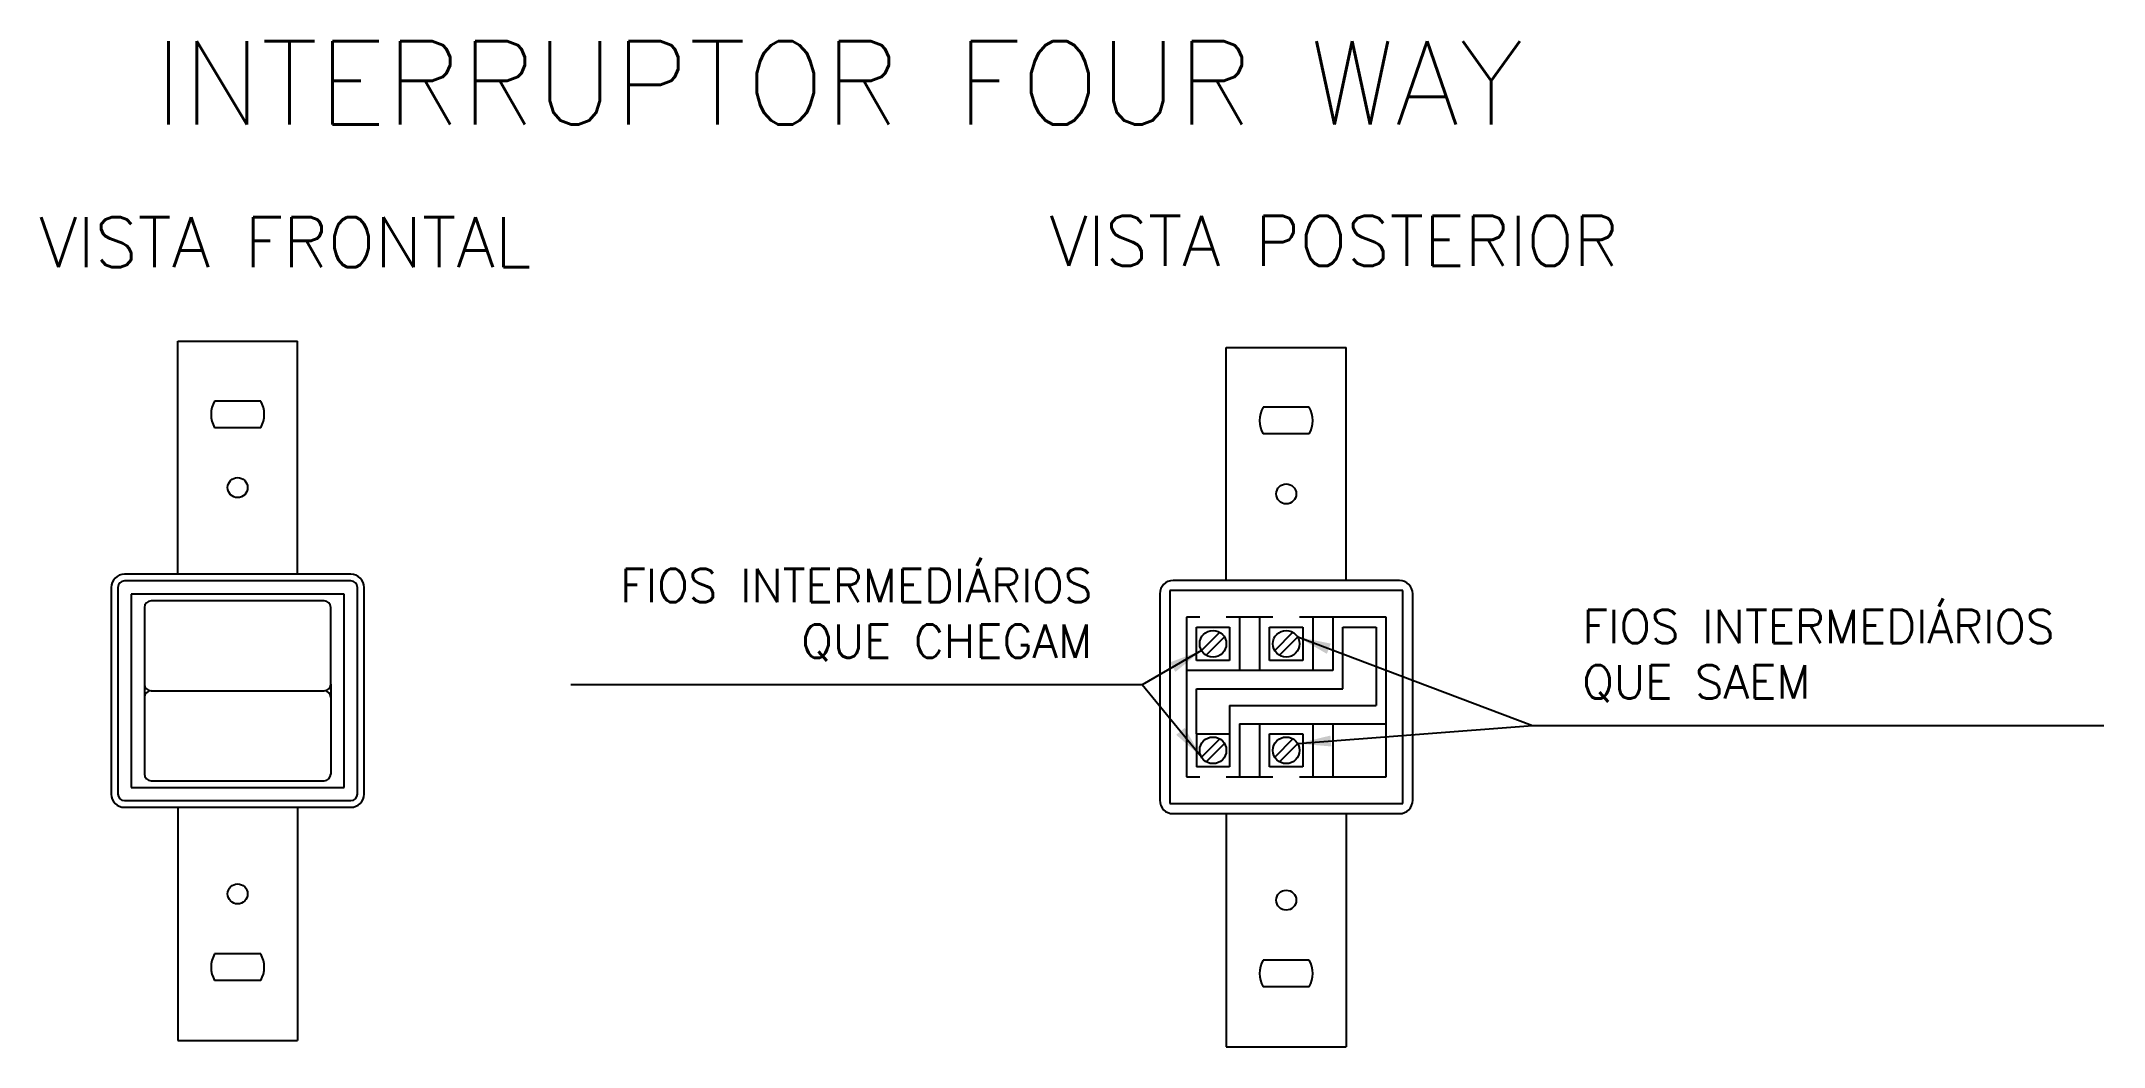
# Model space of a CAD drawing. Extents: x -3.89 to 2.31, y 0.24 to 3.26.
import ezdxf

# ---------------------------------------------------------------- set-up
doc = ezdxf.new("R2010")
doc.units = 0
doc.header["$MEASUREMENT"] = 0
doc.layers.add('DETALHES', color=4, linetype='CONTINUOUS')
doc.styles.add('ROMANS', font='romans')
doc.dimstyles.new('TEXTO', dxfattribs={"dimtxt": 0.1, "dimasz": 0.1, "dimexe": 0.1, "dimexo": 0.3, "dimgap": 0.05, "dimtad": 1, "dimdec": 4, "dimtxsty": 'ROMANS', "dimcen": 2.5, "dimclrd": 1, "dimclre": 1, "dimclrt": 3, "dimazin": 3, "dimtfac": 1, "dimtdec": 4, "dimtmove": 0, "dimatfit": 3, "dimtolj": 1, "dimtzin": 0})

msp = doc.modelspace()

# ---------------------------------------------------------------- linework, layer by layer
at = {"layer": 'DETALHES', "color": 3}
for p, q in [((-3.4751, 1.6581), (-3.4751, 2.3581)), ((-3.4751, 2.3581), (-3.1151, 2.3581)), ((-3.1151, 1.6581), (-3.1151, 2.3581)), ((-0.3245, 2.3392), (0.0355, 2.3392)), ((-0.3245, 1.6392), (-0.3245, 2.3392)), ((0.0355, 1.6392), (0.0355, 2.3392)), ((-3.6751, 1.6181), (-3.6751, 0.9981)), ((-3.6551, 1.6181), (-3.6551, 0.9981)), ((-2.9551, 1.6581), (-3.6351, 1.6581)), ((-2.9551, 1.6381), (-3.6351, 1.6381)), ((-2.9351, 0.9981), (-2.9351, 1.6181)), ((-2.9151, 0.9981), (-2.9151, 1.6181)), ((0.1955, 1.6392), (-0.4845, 1.6392)), ((-0.5245, 1.5992), (-0.5245, 0.9792)), ((0.2355, 0.9792), (0.2355, 1.5992)), ((-0.4445, 1.5292), (-0.4445, 1.0492)), ((-0.4045, 1.5292), (-0.4445, 1.5292)), ((-0.1845, 1.5292), (-0.3245, 1.5292)), ((-0.2845, 1.5292), (-0.2845, 1.3692)), ((-0.2245, 1.5292), (-0.2245, 1.3692)), ((0.1555, 1.5292), (-0.1045, 1.5292)), ((-0.0645, 1.5292), (-0.0645, 1.3692)), ((-0.0045, 1.5292), (-0.0045, 1.3692)), ((0.0255, 1.3142), (0.0255, 1.4992)), ((0.0255, 1.4992), (0.1255, 1.4992)), ((0.1255, 1.4992), (0.1255, 1.2642)), ((0.1555, 1.0492), (0.1555, 1.5292)), ((-0.0045, 1.3692), (-0.4445, 1.3692)), ((-0.4145, 1.3142), (0.0255, 1.3142)), ((-0.4145, 1.1792), (-0.4145, 1.3142)), ((-0.3145, 1.2642), (0.1255, 1.2642)), ((-0.3145, 1.2642), (-0.3145, 1.1792)), ((-0.2845, 1.2092), (0.1555, 1.2092)), ((-0.2845, 1.2092), (-0.2845, 1.0492)), ((-0.2245, 1.2092), (-0.2245, 1.0492)), ((-0.0645, 1.2092), (-0.0645, 1.0492)), ((-0.0045, 1.2092), (-0.0045, 1.0492)), ((-0.4445, 1.0492), (-0.4045, 1.0492)), ((-0.3245, 1.0492), (-0.1845, 1.0492)), ((-0.1045, 1.0492), (0.1555, 1.0492)), ((-3.6351, 0.9781), (-2.9551, 0.9781)), ((-3.6351, 0.9581), (-2.9551, 0.9581)), ((-3.4751, 0.9581), (-3.4751, 0.2581)), ((-3.1151, 0.9581), (-3.1151, 0.2581)), ((-0.4845, 0.9392), (0.1955, 0.9392)), ((-0.3245, 0.9392), (-0.3245, 0.2392)), ((0.0355, 0.9392), (0.0355, 0.2392)), ((-3.4751, 0.2581), (-3.1151, 0.2581)), ((-0.3245, 0.2392), (0.0355, 0.2392))]:
    msp.add_line(p, q, dxfattribs=at)
at = {"layer": 'DETALHES', "color": 2}
for p, q in [((-3.2258, 2.1781), (-3.3644, 2.1781)), ((-0.0753, 2.1592), (-0.2138, 2.1592)), ((-3.2258, 2.0981), (-3.3644, 2.0981)), ((-0.0753, 2.0792), (-0.2138, 2.0792)), ((-3.2258, 0.5181), (-3.3644, 0.5181)), ((-0.0753, 0.4992), (-0.2138, 0.4992)), ((-3.2258, 0.4381), (-3.3644, 0.4381)), ((-0.0753, 0.4192), (-0.2138, 0.4192))]:
    msp.add_line(p, q, dxfattribs=at)
at = {"layer": 'DETALHES', "color": 4}
for p, q in [((-3.6151, 1.5981), (-3.6151, 1.0181)), ((-2.9751, 1.5981), (-3.6151, 1.5981)), ((-2.9751, 1.0181), (-2.9751, 1.5981)), ((0.2055, 1.6092), (-0.4945, 1.6092)), ((-0.4945, 1.6092), (-0.4945, 0.9692)), ((0.2055, 0.9692), (0.2055, 1.6092)), ((-0.4145, 1.4992), (-0.3145, 1.4992)), ((-0.4145, 1.3992), (-0.4145, 1.4992)), ((-0.3145, 1.4992), (-0.3145, 1.3992)), ((-0.1945, 1.3992), (-0.1945, 1.4992)), ((-0.1945, 1.4992), (-0.0945, 1.4992)), ((-0.0945, 1.4992), (-0.0945, 1.3992)), ((-0.3145, 1.3992), (-0.4145, 1.3992)), ((-0.0945, 1.3992), (-0.1945, 1.3992)), ((-0.4145, 1.1792), (-0.3145, 1.1792)), ((-0.4145, 1.1792), (-0.4145, 1.0792)), ((-0.3145, 1.1792), (-0.3145, 1.0792)), ((-0.1945, 1.0792), (-0.1945, 1.1792)), ((-0.1945, 1.1792), (-0.0945, 1.1792)), ((-0.0945, 1.1792), (-0.0945, 1.0792)), ((-0.3145, 1.0792), (-0.4145, 1.0792)), ((-0.0945, 1.0792), (-0.1945, 1.0792)), ((-3.6151, 1.0181), (-2.9751, 1.0181)), ((-0.4945, 0.9692), (0.2055, 0.9692))]:
    msp.add_line(p, q, dxfattribs=at)
at = {"layer": 'DETALHES', "color": 5}
for p, q in [((-3.5751, 1.5581), (-3.5751, 1.3281)), ((-3.0351, 1.5781), (-3.5551, 1.5781)), ((-3.0151, 1.3281), (-3.0151, 1.5581)), ((-0.3442, 1.4837), (-0.399, 1.4289)), ((-0.3301, 1.4696), (-0.3849, 1.4148)), ((-0.1242, 1.4837), (-0.179, 1.4289)), ((-0.1101, 1.4696), (-0.1649, 1.4148)), ((-3.5751, 1.3281), (-3.5751, 1.2881)), ((-3.5551, 1.3081), (-3.0351, 1.3081)), ((-3.0151, 1.3281), (-3.0151, 1.2881)), ((-3.5751, 1.2881), (-3.5751, 1.0581)), ((-3.0151, 1.2881), (-3.0151, 1.0581)), ((-0.3442, 1.1637), (-0.399, 1.1089)), ((-0.3301, 1.1496), (-0.3849, 1.0948)), ((-0.1242, 1.1637), (-0.179, 1.1089)), ((-0.1101, 1.1496), (-0.1649, 1.0948)), ((-3.5551, 1.0381), (-3.0351, 1.0381))]:
    msp.add_line(p, q, dxfattribs=at)
at = {"layer": 'DETALHES', "color": 2}
for centre in [(-3.2951, 1.9181), (-0.1445, 1.8992), (-3.2951, 0.6981), (-0.1445, 0.6792)]:
    msp.add_circle(centre, 0.03, dxfattribs=at)
at = {"layer": 'DETALHES', "color": 5}
for centre in [(-0.3645, 1.4492), (-0.1445, 1.4492), (-0.3645, 1.1292), (-0.1445, 1.1292)]:
    msp.add_circle(centre, 0.04, dxfattribs=at)
at = {"layer": 'DETALHES', "color": 2}
for centre, start, end in [((-3.2951, 2.1381), 150, 210), ((-3.2951, 2.1381), 330, 30), ((-0.1445, 2.1192), 150, 210), ((-0.1445, 2.1192), 330, 30), ((-3.2951, 0.4781), 150, 210), ((-3.2951, 0.4781), 330, 30), ((-0.1445, 0.4592), 150, 210), ((-0.1445, 0.4592), 330, 30)]:
    msp.add_arc(centre, 0.08, start, end, dxfattribs=at)
at = {"layer": 'DETALHES', "color": 3}
for centre, radius, start, end in [((-3.6351, 1.6181), 0.04, 90, 180), ((-3.6351, 1.6181), 0.02, 90, 180), ((-2.9551, 1.6181), 0.04, 0, 90), ((-2.9551, 1.6181), 0.02, 0, 90), ((-0.4845, 1.5992), 0.04, 90, 180), ((0.1955, 1.5992), 0.04, 0, 90), ((-3.6351, 0.9981), 0.04, 180, 270), ((-3.6351, 0.9981), 0.02, 180, 270), ((-2.9551, 0.9981), 0.02, 270, 0), ((-2.9551, 0.9981), 0.04, 270, 0), ((-0.4845, 0.9792), 0.04, 180, 270), ((0.1955, 0.9792), 0.04, 270, 0)]:
    msp.add_arc(centre, radius, start, end, dxfattribs=at)
at = {"layer": 'DETALHES', "color": 5}
for centre, start, end in [((-3.5551, 1.5581), 90, 180), ((-3.0351, 1.5581), 360, 90), ((-3.5551, 1.3281), 180, 270), ((-3.5551, 1.2881), 90, 180), ((-3.0351, 1.3281), 270, 0), ((-3.0351, 1.2881), 0, 90), ((-3.5551, 1.0581), 180, 270), ((-3.0351, 1.0581), 270, 0)]:
    msp.add_arc(centre, 0.02, start, end, dxfattribs=at)

# ---------------------------------------------------------------- texts
at = {"layer": 'DETALHES', "color": 6, "style": 'ROMANS'}
msp.add_text('INTERRUPTOR FOUR WAY', height=0.25, dxfattribs=at).set_placement((-3.5461, 3.0083))
at = {"layer": 'DETALHES', "color": 4, "style": 'ROMANS'}
for s, p in [('VISTA FRONTAL', (-3.8916, 2.5803)), ('VISTA POSTERIOR', (-0.8558, 2.584))]:
    msp.add_text(s, height=0.15, dxfattribs=at).set_placement(p)
at = {"layer": 'DETALHES', "color": 3, "char_height": 0.1, "style": 'ROMANS'}
for s, insert, attachment_point in [('\\A1;FIOS INTERMEDIÁRIOS\\PQUE CHEGAM', (-0.7272, 1.5359), 6), ('\\A1;FIOS INTERMEDIÁRIOS \\PQUE SAEM', (0.7452, 1.4132), 4)]:
    msp.add_mtext(s, dxfattribs=dict(at, insert=insert, attachment_point=attachment_point))

# ---------------------------------------------------------------- leaders
at = {"layer": 'DETALHES', "color": 1, "annotation_type": 0, "has_hookline": 1, "text_width": 1.5667}
for points, hookline_direction in [([(-0.399, 1.4289), (-0.5772, 1.3264), (-0.6772, 1.3264)], 1), ([(-0.1101, 1.4696), (0.5952, 1.2037), (0.6952, 1.2037)], 0)]:
    msp.add_leader(points, dimstyle='TEXTO', dxfattribs=dict(at, hookline_direction=hookline_direction))
at = {"layer": 'DETALHES', "color": 1}
for points in [[(-0.399, 1.1089), (-0.5772, 1.3264)], [(-0.1101, 1.1496), (0.5952, 1.2037)]]:
    msp.add_leader(points, dimstyle='TEXTO', dxfattribs=at)

doc.saveas('drawing.dxf')
